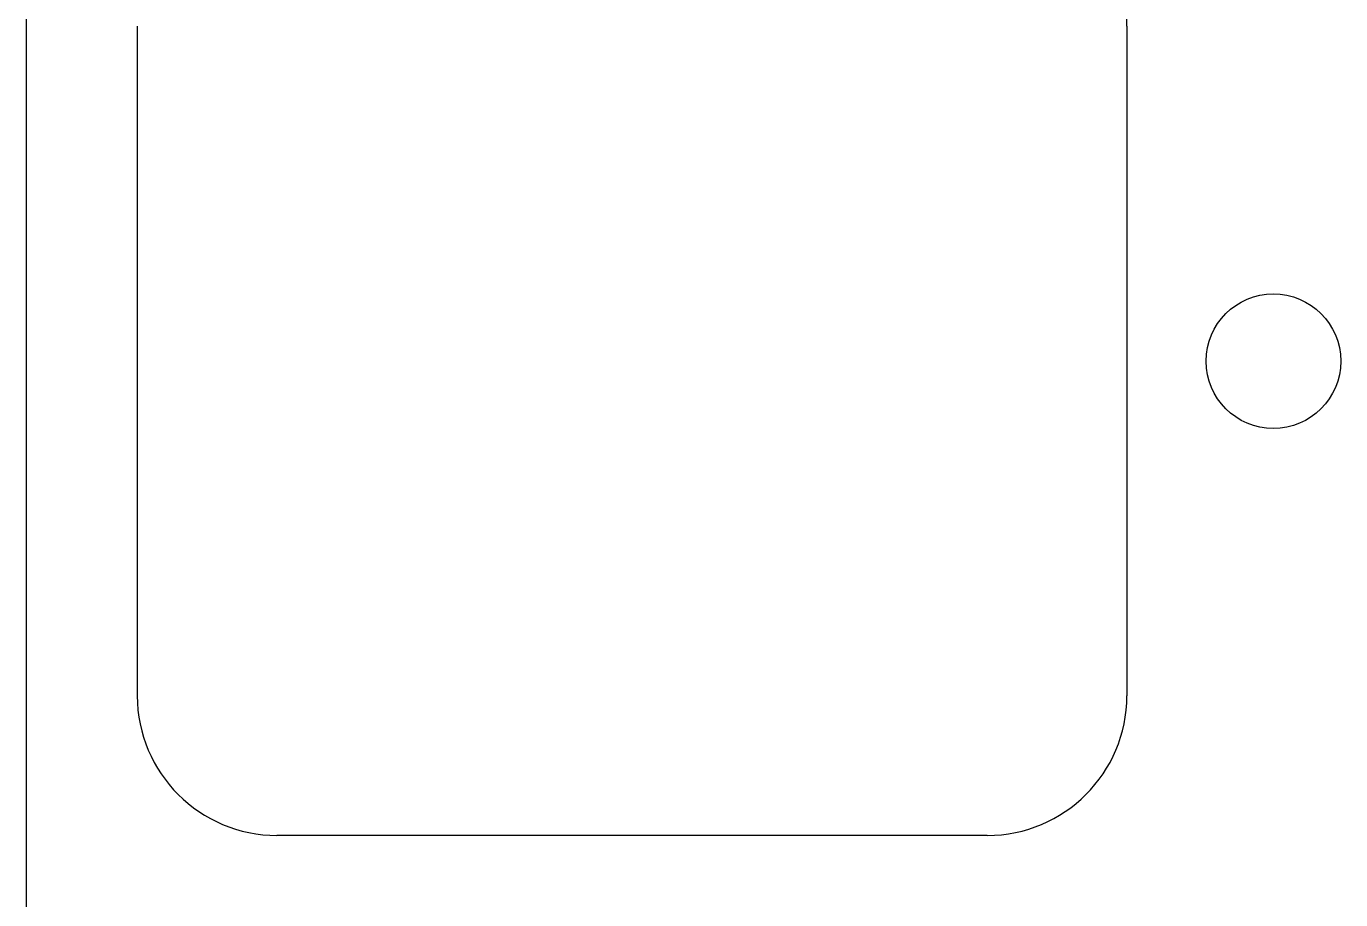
# Model space of a CAD drawing. Header units: millimetres. Extents: x -9 to 276, y -90 to 14.
# Drawn here: x -9 to 10.53, y -8.01 to 4.98 of the extents above; entities that cross this region are included whole.
import ezdxf

# ---------------------------------------------------------------- set-up
doc = ezdxf.new("R2010")
doc.units = ezdxf.units.MM
doc.layers.add('BLACK', color=7, linetype='CONTINUOUS')

msp = doc.modelspace()

# ---------------------------------------------------------------- linework, layer by layer
at = {"layer": 'BLACK', "linetype": 'Continuous'}
for p, q in [((-8.998549, 7.25), (-8.998549, -6.647223)), ((-7.35, 4.975), (-7.35, -4.975001)), ((7.35, 4.975), (7.35, -4.975)), ((-8.998549, -6.647223), (-8.99855, -20.544445)), ((5.275, -7.05), (-5.275, -7.05))]:
    msp.add_line(p, q, dxfattribs=at)
at = {"layer": 'BLACK'}
msp.add_circle((9.52645, -0.00205), 1, dxfattribs=at)
for centre, radius, start, end in [((5.275, 4.975), 2.075, 0, 90), ((-5.274998, -4.974998), 2.075002, 180.0000828, 269.9999448), ((5.275, -4.975), 2.075, 270, 0)]:
    msp.add_arc(centre, radius, start, end, dxfattribs=at)

doc.saveas('drawing.dxf')
